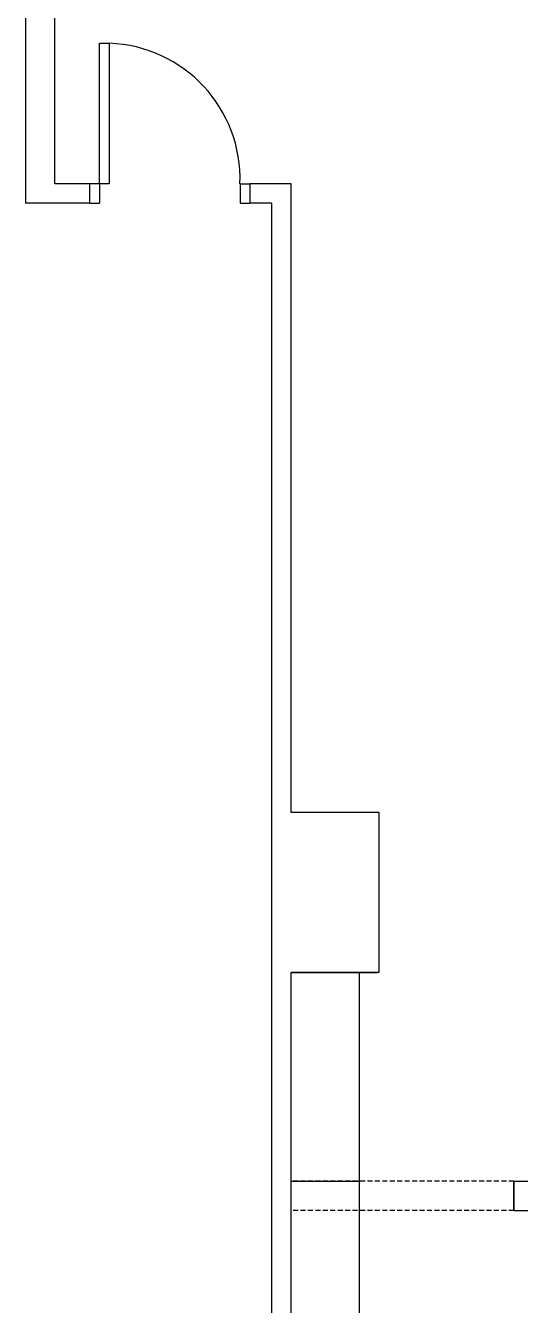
# Model space of a CAD drawing. Header units: inches. Extents: x 216615 to 231886, y -28847 to -680.
# Drawn here: x 216615 to 219149, y -21493 to -14937 of the extents above; entities that cross this region are included whole.
import ezdxf

# ---------------------------------------------------------------- set-up
doc = ezdxf.new("R2010")
doc.units = ezdxf.units.IN
doc.header["$MEASUREMENT"] = 0
doc.linetypes.add('TRAZOSX2', pattern=[38.1, 25.4, -12.7])
doc.layers.add('MOBILIARIO', color=42, linetype='Continuous')
doc.layers.add('SOMBREADO', color=251, linetype='Continuous')

msp = doc.modelspace()

# ---------------------------------------------------------------- linework, layer by layer
for p, q in [((216615.2, -13737.3), (216615.2, -15847.3)), ((216765.2, -15747.3), (216765.2, -13737.3)), ((216993.1, -15747.3), (216993.1, -15027.3)), ((216993.1, -15027.3), (217043.1, -15027.3)), ((217043.1, -15027.3), (217043.1, -15747.3)), ((216943.1, -15747.3), (216765.2, -15747.3)), ((216943.1, -15747.3), (216943.1, -15847.3)), ((216993.1, -15747.3), (216943.1, -15747.3)), ((216993.1, -15747.3), (216993.1, -15847.3)), ((217043.1, -15747.3), (216993.1, -15747.3)), ((217713.1, -15747.3), (217713.1, -15847.3)), ((217713.1, -15747.3), (217763.1, -15747.3)), ((217975.2, -15747.3), (217763.1, -15747.3)), ((217763.1, -15747.3), (217763.1, -15847.3)), ((217975.2, -17367.3), (217975.2, -15747.3)), ((216943.1, -15847.3), (216615.2, -15847.3)), ((216943.1, -15847.3), (216993.1, -15847.3)), ((217713.1, -15847.3), (217763.1, -15847.3)), ((217875.2, -15847.3), (217763.1, -15847.3)), ((217875.2, -15847.3), (217875.2, -28847.3)), ((217975.2, -18967.3), (217975.2, -17367.3)), ((218425.2, -18967.3), (217975.2, -18967.3)), ((218425.2, -19787.3), (218425.2, -18967.3)), ((217975.2, -24517.3), (217975.2, -19787.3)), ((217975.2, -19787.3), (218415.2, -19787.3)), ((218425.2, -19787.3), (217975.2, -19787.3)), ((219115.2, -20857.3), (219115.2, -21007.3)), ((219115.2, -20857.3), (219465.2, -20857.3)), ((219115.2, -21007.3), (219115.2, -20857.3)), ((219115.2, -21007.3), (220145.2, -21007.3))]:
    msp.add_line(p, q)
msp.add_arc((217018.1, -15722.3), 695.4, 357.93989, 87.93989)
at = {"layer": 'MOBILIARIO'}
for p, q in [((218325.2, -24517.3), (218325.2, -19787.3)), ((217975.2, -20857.3), (218325.2, -20857.3))]:
    msp.add_line(p, q, dxfattribs=at)
at = {"layer": 'SOMBREADO', "linetype": 'TRAZOSX2'}
for p, q in [((219115.2, -20857.3), (217975.2, -20857.3)), ((219115.2, -21007.3), (217975.2, -21007.3))]:
    msp.add_line(p, q, dxfattribs=at)

doc.saveas('drawing.dxf')
